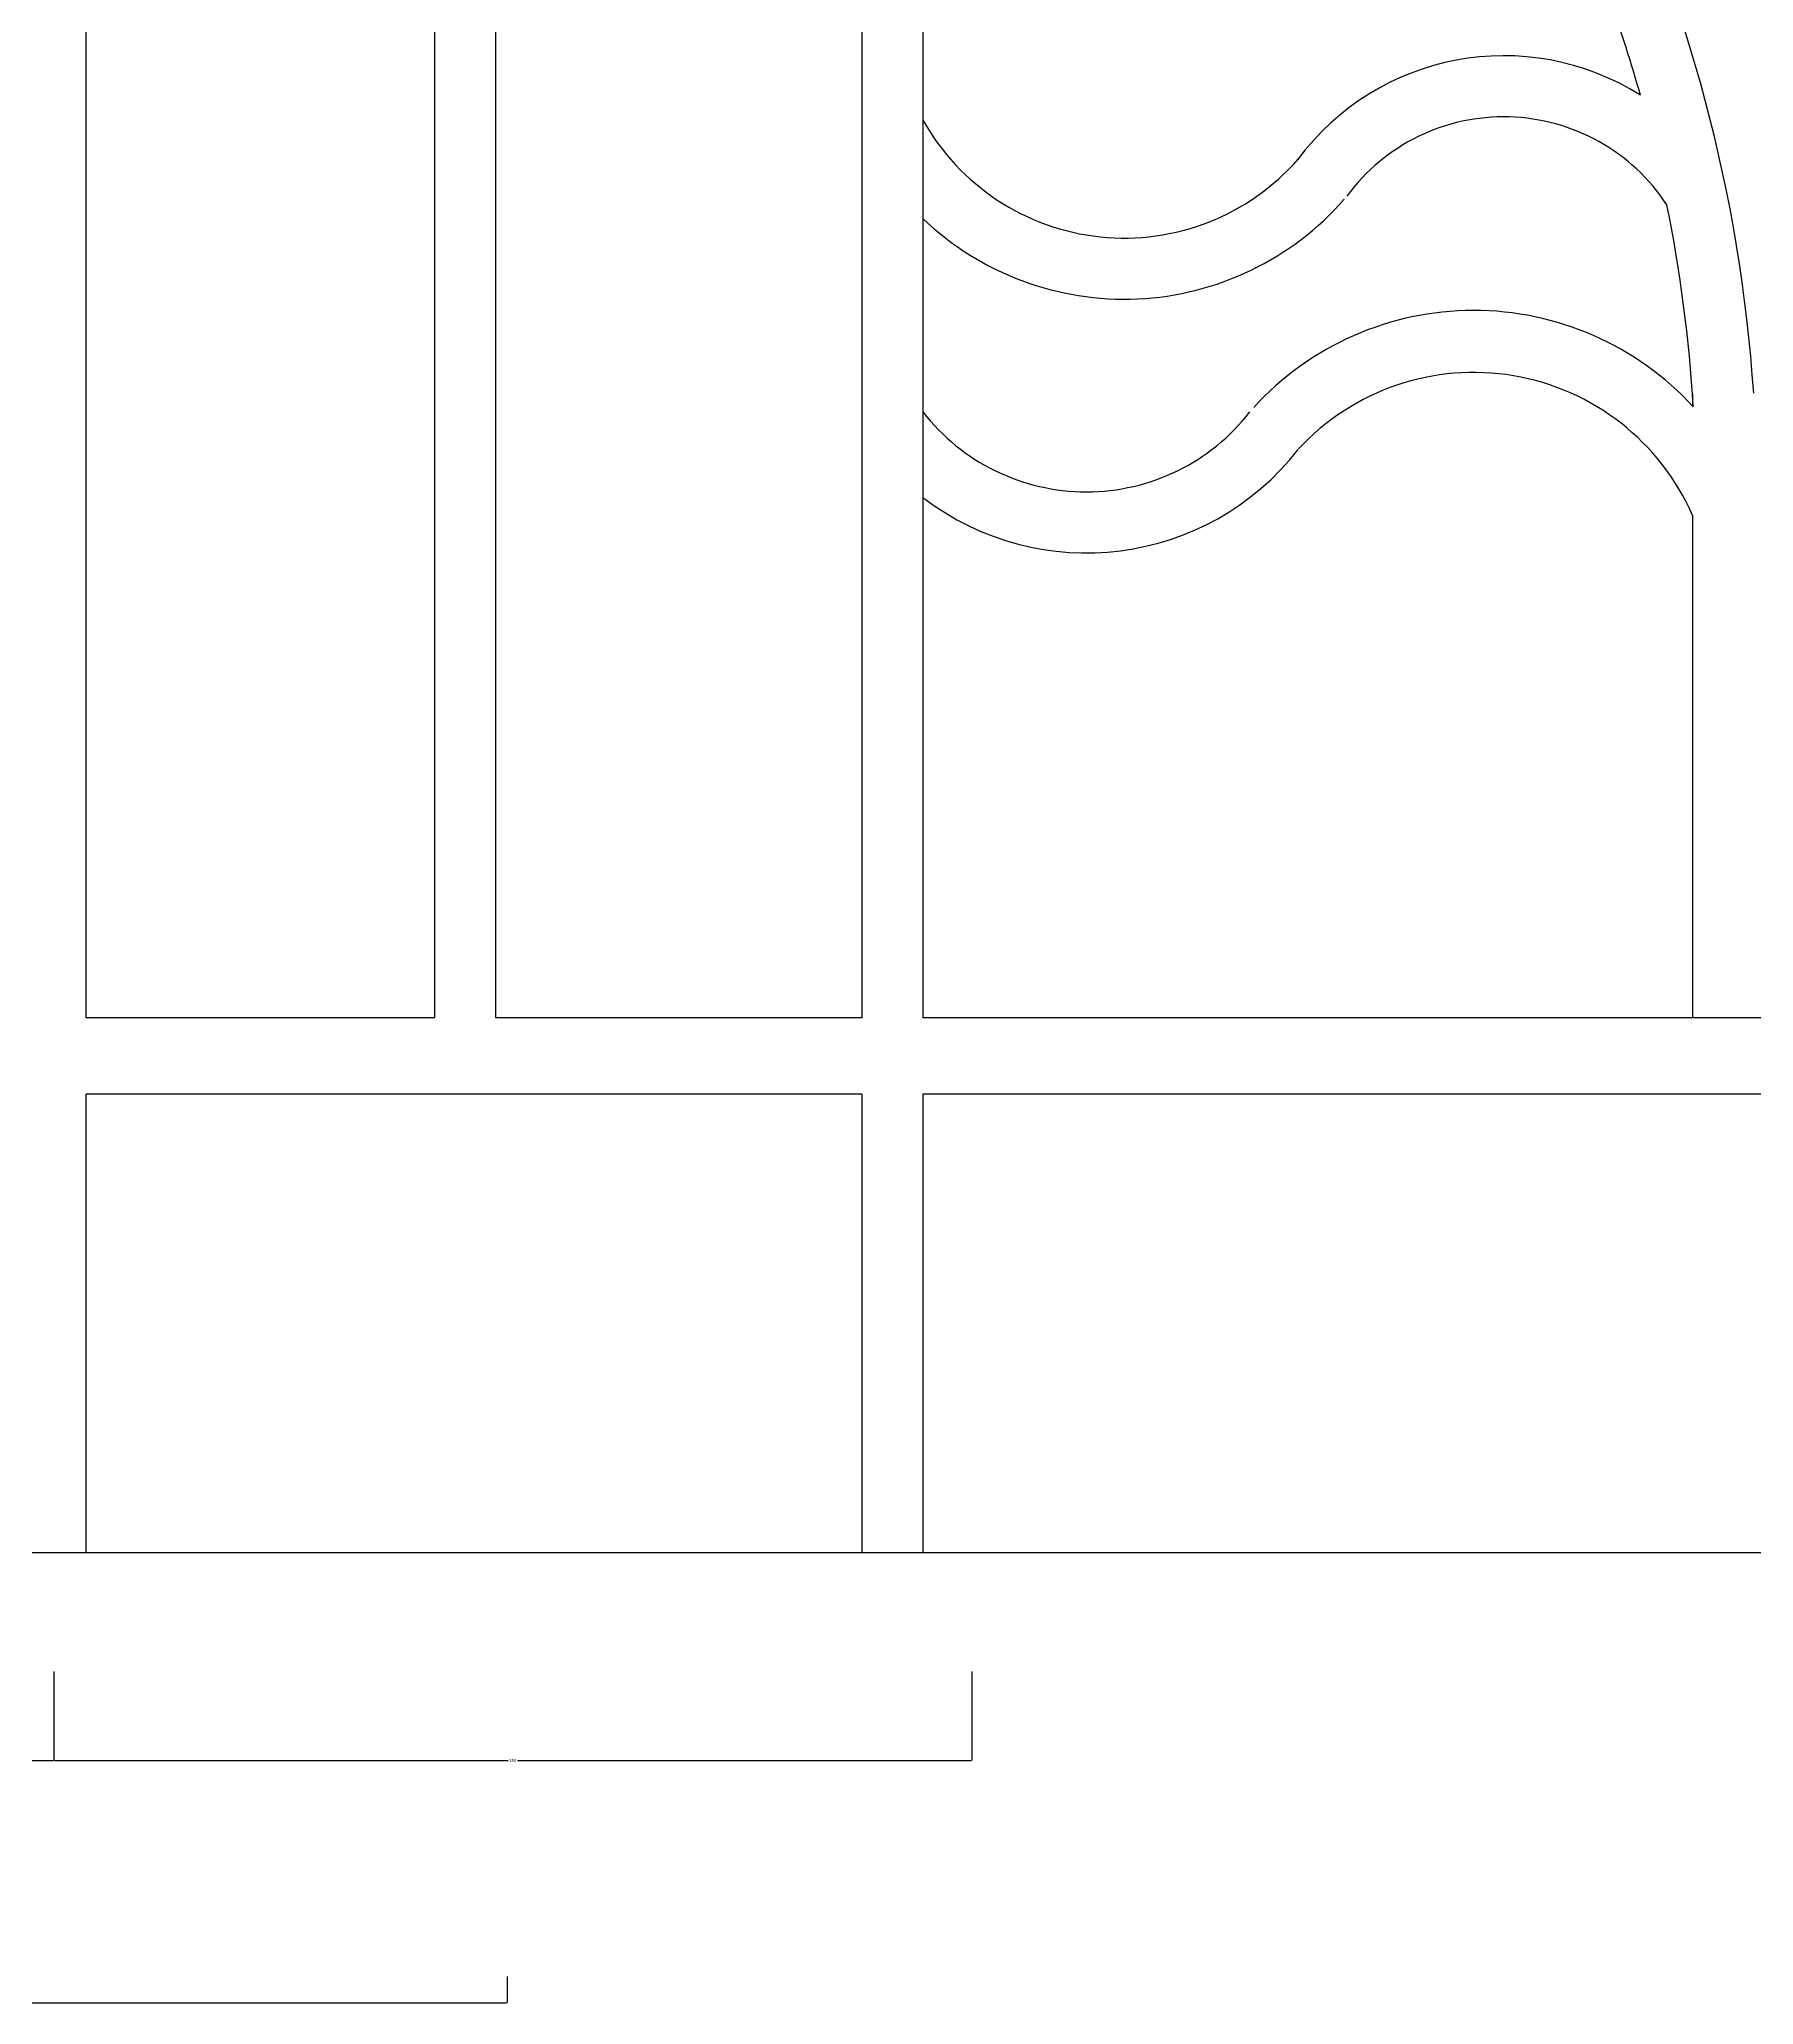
# Model space of a CAD drawing. Header units: metres. Extents: x 215 to 5262, y 2138 to 3422.
# Drawn here: x 1570 to 2132, y 2138 to 2782 of the extents above; entities that cross this region are included whole.
import ezdxf

# ---------------------------------------------------------------- set-up
doc = ezdxf.new("R2010")
doc.units = ezdxf.units.M
for name, color, linetype in [('4', 4, 'Continuous'), ('7', 7, 'Continuous'), ('DIM', 3, 'Continuous')]:
    doc.layers.add(name, color=color, linetype=linetype)
doc.dimstyles.get("Standard").update_dxf_attribs({"dimtxt": 2.5, "dimasz": 2.5, "dimexe": 1.25, "dimexo": 0.625, "dimtad": 1, "dimcen": 2.5, "dimazin": 3, "dimtfac": 1, "dimtmove": 0, "dimatfit": 3})

# ---------------------------------------------------------------- blocks, each defined once
blk = doc.blocks.new('*D2')
for p, q in [((654.77, 2147.29), (654.77, 2138.72)), ((1723.58, 2147.29), (1723.58, 2138.72)), ((655.02, 2138.72), (1187.175, 2138.72)), ((1191.175, 2138.72), (1723.33, 2138.72))]:
    blk.add_line(p, q)
at = {"layer": 'Defpoints'}
for p in [(654.77, 2147.29), (1723.58, 2147.29), (654.77, 2138.72)]:
    blk.add_point(p, dxfattribs=at)
at = {"layer": 'DIM', "insert": (1189.175, 2138.72), "char_height": 1, "attachment_point": 5}
blk.add_mtext('1050', dxfattribs=at)
blk = doc.blocks.new('*D8')
for p, q in [((788.67, 2247.19), (788.67, 2217.98)), ((1575.17, 2247.19), (1575.17, 2217.98)), ((788.92, 2217.98), (1180.42, 2217.98)), ((1183.42, 2217.98), (1574.92, 2217.98))]:
    blk.add_line(p, q)
at = {"layer": 'Defpoints'}
for p in [(788.67, 2247.19), (1575.17, 2247.19), (788.67, 2217.98)]:
    blk.add_point(p, dxfattribs=at)
at = {"layer": 'DIM', "insert": (1181.92, 2217.98), "char_height": 1, "attachment_point": 5}
blk.add_mtext('700', dxfattribs=at)
blk = doc.blocks.new('*D9')
for p, q in [((1575.17, 2247.19), (1575.17, 2217.98)), ((1875.67, 2247.19), (1875.67, 2217.98)), ((1575.42, 2217.98), (1723.92, 2217.98)), ((1726.92, 2217.98), (1875.42, 2217.98))]:
    blk.add_line(p, q)
at = {"layer": 'Defpoints'}
for p in [(1575.17, 2247.19), (1875.67, 2247.19), (1575.17, 2217.98)]:
    blk.add_point(p, dxfattribs=at)
at = {"layer": 'DIM', "insert": (1725.42, 2217.98), "char_height": 1, "attachment_point": 5}
blk.add_mtext('250', dxfattribs=at)

msp = doc.modelspace()

# ---------------------------------------------------------------- linework, layer by layer
at = {"layer": '4'}
for p, q in [((1585.66, 3011.16), (1585.66, 2461.16)), ((1699.86, 2461.16), (1699.86, 3011.16)), ((1719.86, 2461.16), (1719.86, 3011.16)), ((1839.62, 3011.16), (1839.62, 2461.16)), ((1859.62, 3011.16), (1859.62, 2461.16)), ((1699.86, 2461.16), (1585.66, 2461.16)), ((1839.62, 2461.16), (1719.86, 2461.16)), ((2623.53, 2461.16), (1859.62, 2461.16)), ((1839.62, 2436.16), (1585.66, 2436.16)), ((1585.66, 2436.16), (1585.66, 2286.16)), ((1839.62, 2436.16), (1839.62, 2286.16)), ((2623.53, 2436.16), (1859.62, 2436.16)), ((1859.62, 2436.16), (1859.62, 2286.16)), ((502.79, 2286.16), (5261.88, 2286.16))]:
    msp.add_line(p, q, dxfattribs=at)
at = {"layer": '7'}
for p, q in [((2111.58, 2665.61), (2111.58, 2661.45)), ((2111.58, 2625.66), (2111.58, 2461.16))]:
    msp.add_line(p, q, dxfattribs=at)
for points in [[(2111.82, 2661.2, 0.44), (1967.95, 2661.04, 0.44)], [(2111.58, 2625.66, 0.54), (1982.61, 2647.44, 0.54)]]:
    msp.add_lwpolyline(points, format="xyb", dxfattribs=at)
for centre, radius, start, end in [((1631.15, 2632.13), 501.55, 3.83, 26.07), ((1631.15, 2632.13), 481.55, 15.8, 23.57), ((2049.78, 2692.28), 83.87, 57.77, 143.57), ((1925.56, 2792.01), 75.55, 209.21, 318.86), ((2049.78, 2692.28), 63.87, 33.25, 143.57), ((1925.56, 2792.01), 95.55, 226.36, 318.86), ((1631.15, 2632.13), 481.55, 3.46, 11.4), ((1913.15, 2701.26), 67.87, 217.93, 322.07), ((1913.15, 2701.26), 87.87, 232.47, 322.07)]:
    msp.add_arc(centre, radius, start, end, dxfattribs=at)

# ---------------------------------------------------------------- dimensions: what is measured, and where the dimension line sits
at = {"layer": 'DIM'}
for base, p1, p2, text, picture, middle in [((788.67, 2217.98), (788.67, 2247.19), (1575.17, 2247.19), '700', '*D8', (1181.92, 2217.98)), ((1575.17, 2217.98), (1575.17, 2247.19), (1875.67, 2247.19), '250', '*D9', (1725.42, 2217.98)), ((654.77, 2138.72), (654.77, 2147.29), (1723.58, 2147.29), '1050', '*D2', (1189.175, 2138.72))]:
    dim = msp.add_linear_dim(base=base, p1=p1, p2=p2, text=text, dimstyle='Standard', dxfattribs=at)
    dim.commit()
    dim.dimension.update_dxf_attribs({"geometry": picture, "text_midpoint": middle})

doc.saveas('drawing.dxf')
